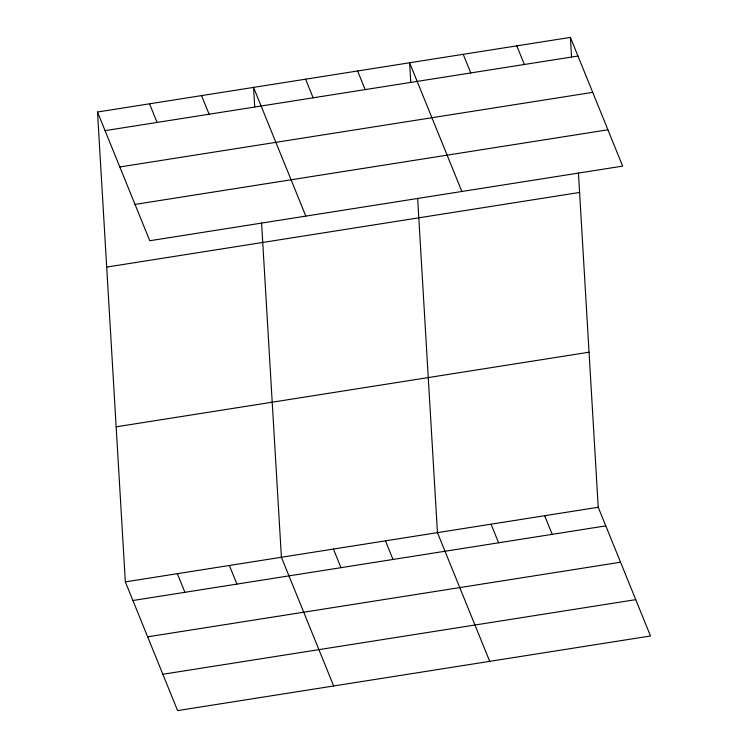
<?xml version="1.0" encoding="UTF-8"?>
<svg xmlns="http://www.w3.org/2000/svg" width="748" height="748" viewBox="0 0 748 748"><rect width="100%" height="100%" fill="white"/><g stroke="black" fill="none" stroke-linecap="round" stroke-linejoin="round"><path stroke-width="1.12" d="M97.502 112.022L570.397 37.4L622.654 166.112L149.768 240.734L97.502 112.022L125.346 581.888L177.603 710.6L650.498 635.978L598.232 507.266L578.428 172.928M105.057 130.648L577.952 56.025M119.811 166.972L592.706 92.35M135.014 204.41L607.909 129.787M106.683 267.083L579.578 192.451M116.155 426.828L589.05 352.205M125.346 581.888L598.232 507.266M132.901 600.513L605.796 525.881M147.655 636.838L620.55 562.216M162.858 674.266L635.744 599.644M516.803 45.862L524.357 64.478M463.208 54.314L470.763 72.939M461.871 191.488L409.614 62.776L410.764 82.299M544.638 515.718L552.202 534.343M357.591 70.985L365.155 89.601M491.043 524.18L498.607 542.796M305.577 79.185L313.132 97.81M489.716 661.344L437.449 532.632L417.636 198.304M305.82 216.107L253.553 87.394L254.713 106.927M385.435 540.841L392.999 559.467M201.539 95.604L209.094 114.229M333.412 549.051L340.976 567.676M149.516 103.813L157.08 122.438M333.664 685.972L281.398 557.26L261.585 222.932M229.374 565.469L236.938 584.095M177.36 573.679L184.924 592.304M570.397 37.4L571.547 56.923"/></g></svg>
